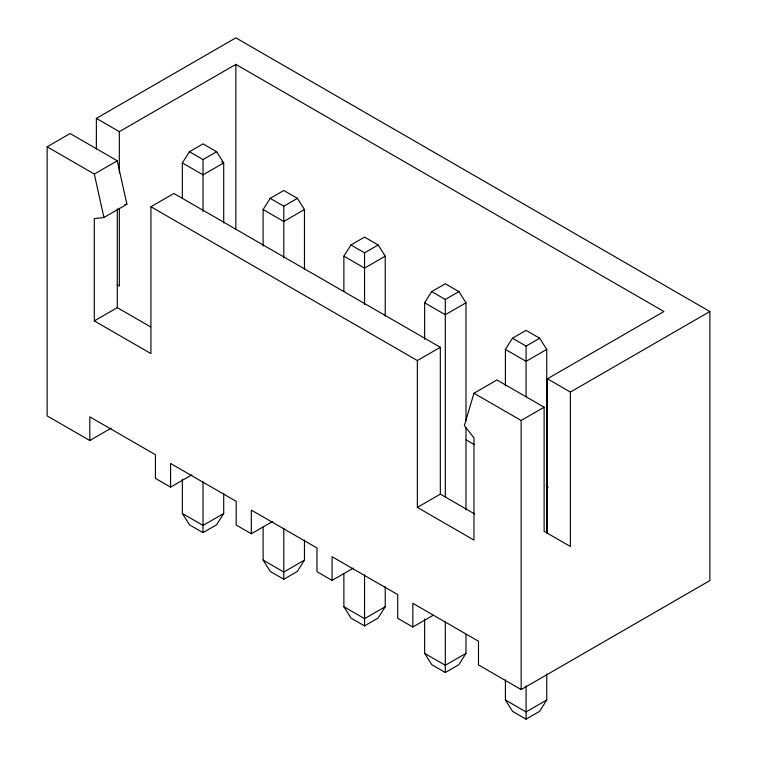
<?xml version="1.0" encoding="UTF-8"?>
<svg xmlns="http://www.w3.org/2000/svg" width="757" height="757" viewBox="0 0 757 757"><rect width="100%" height="100%" fill="white"/><g stroke="black" fill="none" stroke-linecap="round" stroke-linejoin="round"><path stroke-width="1.14" d="M223.703 222.936L223.703 162.916L216.653 151.722L203.027 159.585L203.027 211.335M304.465 269.558L304.465 209.538L297.406 198.353L283.79 206.216L283.79 257.957M465.99 420.476L465.99 302.791L458.931 291.606L445.315 299.469L445.315 497.141M546.743 533.013L546.743 349.422L539.694 338.228L526.068 346.091L526.068 396.659M89.799 440.517L89.799 416.833L155.44 454.73L155.44 478.415L170.562 487.148L170.562 463.464L236.203 501.361L236.203 525.046L251.315 533.77L251.315 510.086L316.965 547.983L316.965 571.667L332.077 580.401L332.077 556.717L397.718 594.614L397.718 618.299L412.839 627.023L412.839 603.338L478.481 641.236L478.481 664.92L521.147 689.561L709.867 580.6L709.867 311.524L570.381 392.06L570.381 546.488L544.122 531.329L544.122 407.219L496.942 379.976L473.967 393.243L464.344 425.585L473.967 437.849L473.967 540.101L417.353 507.408L417.353 360.55L150.927 206.737L150.927 353.595L94.313 320.902L94.313 218.65L103.936 217.496L126.911 204.239L117.288 160.777L70.108 133.544L47.133 146.811L47.133 415.886L89.799 440.517L111.128 428.207M182.352 198.22L182.352 162.916L189.411 151.722L203.027 143.858L216.653 151.722M263.114 246.025L263.114 209.538L270.173 198.353L283.79 190.49L297.406 198.353M343.877 291.473L343.877 256.169L350.936 244.975L364.552 237.111L378.169 244.975L385.228 256.169L385.228 316.189M223.703 493.394L223.703 513.473L216.54 524.847L203.027 532.644L189.524 524.847L182.352 513.473L182.352 479.209M424.639 339.278L424.639 302.791L431.689 291.606L445.315 283.743L458.931 291.606M304.465 540.015L304.465 560.104L297.302 571.469L283.79 579.266L270.287 571.469L263.114 560.104L263.114 527.023M505.402 385.9L505.402 349.422L512.451 338.228L526.068 330.364L539.694 338.228M385.228 586.647L385.228 606.726L378.055 618.1L364.552 625.897L351.04 618.1L343.877 606.726L343.877 573.645M465.99 634.451L465.99 653.357L458.818 664.722L445.315 672.519L431.802 664.722L424.639 653.357L424.639 619.094M546.743 673.985L546.743 699.979L539.58 711.353L526.068 719.15L512.565 711.353L505.402 699.979L505.402 679.9M96.366 149.034L96.366 118.385L235.853 37.85L709.867 311.524M96.366 118.385L119.341 131.652L235.853 64.383L663.917 311.524L547.406 378.793L547.406 533.231M47.133 146.811L94.313 174.044L117.288 160.777M150.927 206.737L173.902 193.47L440.328 347.293L440.328 494.141L474.705 513.994M94.313 320.902L117.288 307.635L150.652 326.901M304.465 209.538L283.79 221.479L263.114 209.538M350.936 244.975L364.552 252.838L378.169 244.975M385.228 256.169L364.552 268.101L343.877 256.169M465.99 302.791L445.315 314.732L424.639 302.791M170.562 487.148L191.881 474.838M417.353 360.55L440.328 347.293M223.703 513.473L203.027 525.415L182.352 513.473M546.743 349.422L526.068 361.354L505.402 349.422M251.315 533.77L272.643 521.459M473.967 393.243L521.147 420.476L544.122 407.219M304.465 560.104L283.79 572.037L263.114 560.104M417.353 507.408L440.328 494.141M332.077 580.401L353.405 568.091M385.228 606.726L364.552 618.668L343.877 606.726M412.839 627.023L433.146 615.299M465.99 653.357L445.315 665.289L424.639 653.357M546.743 699.979L526.068 711.921L505.402 699.979M124.773 204.494L126.911 204.239M221.735 161.78L223.703 162.916L203.027 174.848L182.352 162.916M189.411 151.722L203.027 159.585M270.173 198.353L283.79 206.216M431.689 291.606L445.315 299.469M512.451 338.228L526.068 346.091M547.406 378.793L570.381 392.06M466.274 439.959L474.459 444.69M546.147 486.079L548.2 487.262M117.316 284.916L119.341 286.089L119.341 208.279M94.313 174.044L103.936 217.496M526.068 685.927L526.068 719.15M521.147 420.476L521.147 689.561M465.99 427.544L465.99 509.915M445.315 621.573L445.315 672.519M364.552 252.838L364.552 304.588M364.552 574.951L364.552 625.897M283.79 528.32L283.79 579.266M235.853 64.383L235.853 229.22M203.027 481.698L203.027 532.644M119.341 131.652L119.341 172.908M117.288 208.913L117.288 307.635"/></g></svg>
